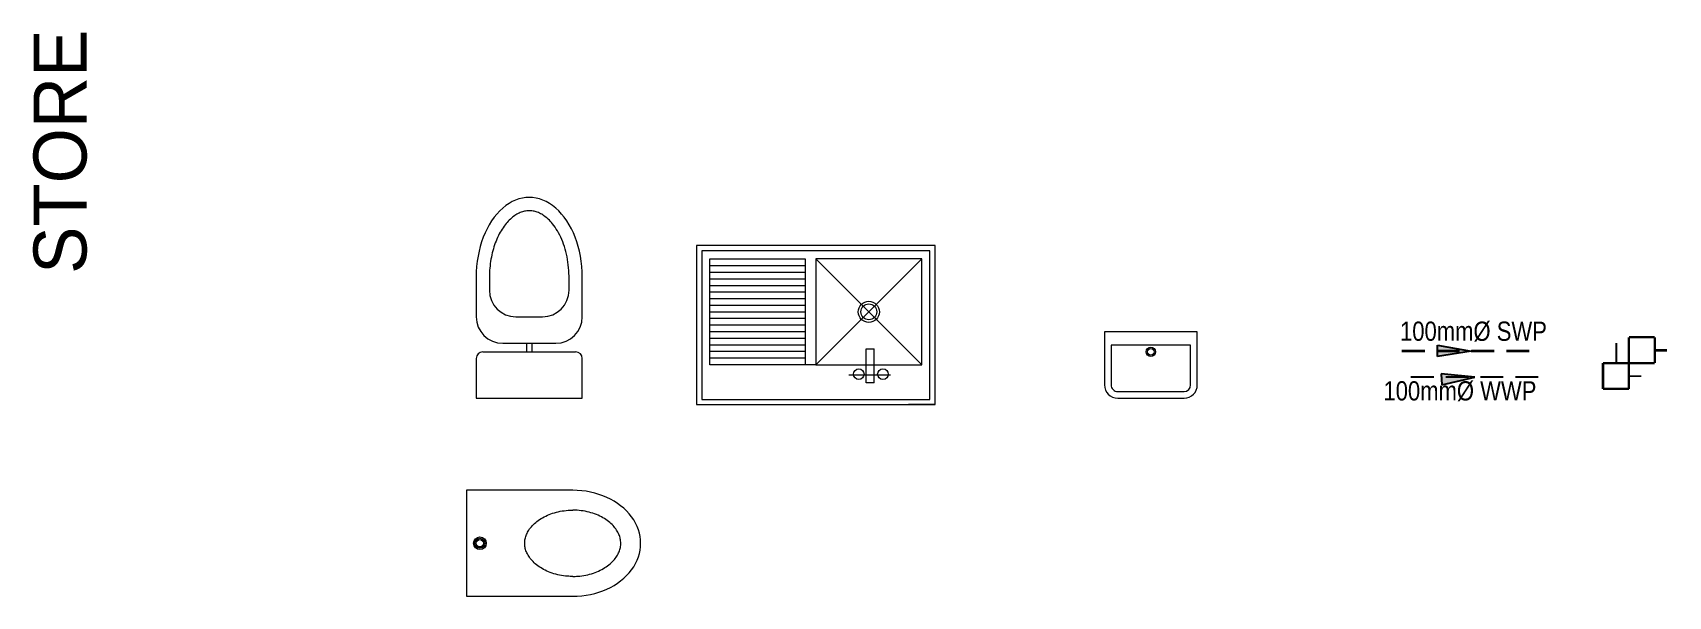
# Model space of a CAD drawing. Header units: millimetres. Extents: x 2043 to 8209, y 6789 to 8915.
import ezdxf

# ---------------------------------------------------------------- set-up
doc = ezdxf.new("R2010")
doc.units = ezdxf.units.MM
doc.layers.add('Fixtures', color=7, linetype='Continuous', lineweight=5)
doc.layers.add('text', color=8, linetype='Continuous', lineweight=5)
for name, color, linetype in [('H', 251, 'Continuous'), ('P', 255, 'Continuous'), ('T', 255, 'Continuous')]:
    doc.layers.add(name, color=color, linetype=linetype)
doc.styles.get("Standard").update_dxf_attribs({"font": 'arial.ttf'})
doc.styles.add('STYLUS', font='stylu.ttf')

# ---------------------------------------------------------------- blocks, each defined once
blk = doc.blocks.new('wc')
for p, q in [((0, 457.6), (0, 307.6)), ((50, 457.6), (50, 407.6)), ((350, 407.6), (350, 457.6)), ((400, 307.6), (400, 457.6)), ((150, 307.6), (250, 307.6)), ((100, 207.6), (300, 207.6)), ((190, 207.6), (190, 175)), ((210, 207.6), (210, 175)), ((0, 150), (0, 0)), ((25, 175), (375, 175)), ((400, 0), (400, 150)), ((0, 0), (400, 0))]:
    blk.add_line(p, q)
for centre, radius, start, end in [((150, 407.6), 100, 180, 270), ((250, 407.6), 100, 270, 0), ((100, 307.6), 100, 180, 270), ((300, 307.6), 100, 270, 0), ((300, 307.6), 100, 270, 0), ((25, 150), 25, 90, 180), ((375, 150), 25, 360, 90)]:
    blk.add_arc(centre, radius, start, end)
blk.add_ellipse((200, 457.6), major_axis=(0, 300), ratio=0.666667, start_param=4.712389, end_param=7.853982)
blk.add_open_spline([(350, 457.6), (350, 465.8), (349.7, 474.1), (348.4, 496.3), (346.8, 510.2), (342.1, 537.3), (339.1, 550.5), (331.7, 575.9), (327.4, 588), (317.7, 610.9), (312.3, 621.6), (300.6, 641.3), (294.4, 650.2), (282.6, 664.6), (277.2, 670.4), (266.3, 680.6), (260.8, 685.1), (249.7, 692.8), (244.1, 696), (233.1, 701.1), (227.7, 703.1), (216.9, 706), (211.6, 706.9), (201, 707.7), (195.7, 707.6), (185.1, 706.4), (179.7, 705.3), (168.9, 701.9), (163.4, 699.7), (152.4, 694), (146.8, 690.5), (135.7, 682.3), (130.2, 677.6), (119.3, 666.8), (114, 660.7), (103.7, 647.4), (98.8, 640.1), (89.4, 624.4), (84.9, 616), (76.7, 598.2), (73, 588.8), (66.2, 569.3), (63.3, 559.1), (58.2, 538.2), (56.1, 527.4), (52.7, 505.5), (51.5, 494.4), (50.3, 474.6), (50, 466.1), (50, 457.6)], degree=3, knots=[4.712389, 4.712389, 4.712389, 4.712389, 4.805294, 4.805294, 4.96378, 4.96378, 5.122267, 5.122267, 5.280753, 5.280753, 5.439239, 5.439239, 5.597725, 5.597725, 5.724795, 5.724795, 5.851866, 5.851866, 5.978936, 5.978936, 6.106006, 6.106006, 6.233076, 6.233076, 6.360146, 6.360146, 6.487216, 6.487216, 6.614287, 6.614287, 6.741357, 6.741357, 6.868427, 6.868427, 6.995497, 6.995497, 7.122567, 7.122567, 7.249638, 7.249638, 7.376708, 7.376708, 7.503778, 7.503778, 7.630848, 7.630848, 7.757918, 7.757918, 7.853982, 7.853982, 7.853982, 7.853982])
blk = doc.blocks.new('sink900')
for p, q in [((0, 600), (0, 0)), ((900, 600), (0, 600)), ((0, 600), (50, 600)), ((0, 600), (100, 600)), ((20, 580), (20, 20)), ((880, 580), (20, 580)), ((880, 20), (880, 580)), ((900, 0), (900, 600)), ((229.9, 518.3), (229.9, 390)), ((229.9, 518.3), (259.9, 518.3)), ((259.9, 518.3), (259.9, 390)), ((450, 450), (50, 50)), ((50, 450), (450, 50)), ((50, 450), (50, 50)), ((450, 450), (50, 450)), ((167.8, 489.3), (325.2, 489.3)), ((450, 50), (450, 450)), ((450, 50), (450, 450)), ((450, 450), (850, 450)), ((490, 50), (490, 450)), ((850, 450), (850, 50)), ((259.9, 390), (229.9, 390)), ((490, 425), (850, 425)), ((490, 400), (850, 400)), ((490, 375), (850, 375)), ((490, 350), (850, 350)), ((490, 325), (850, 325)), ((490, 300), (850, 300)), ((490, 275), (850, 275)), ((850, 250), (490, 250)), ((850, 225), (490, 225)), ((850, 225), (490, 225)), ((850, 200), (490, 200)), ((850, 175), (490, 175)), ((850, 150), (490, 150)), ((850, 125), (490, 125)), ((850, 100), (490, 100)), ((850, 75), (490, 75)), ((0, 0), (900, 0)), ((20, 20), (880, 20)), ((50, 50), (450, 50)), ((850, 50), (490, 50))]:
    blk.add_line(p, q)
for centre, radius in [((196.8, 485.2), 20), ((287.9, 485.2), 20), ((250, 250), 40), ((250, 250), 30)]:
    blk.add_circle(centre, radius)
blk = doc.blocks.new('BASIN350')
for p, q in [((300, 250), (50, 250)), ((0, 200), (0, 0)), ((25, 200), (25, 50)), ((300, 225), (50, 225)), ((325, 50), (325, 200)), ((350, 0), (350, 200)), ((0, 0), (350, 0)), ((25, 50), (325, 50))]:
    blk.add_line(p, q)
for radius in [17.4, 12.4]:
    blk.add_circle((175, 75), radius)
for centre, radius, start, end in [((50, 200), 50, 90, 180), ((300, 200), 50, 0, 90), ((50, 200), 25, 90, 180), ((300, 200), 25, 360, 90)]:
    blk.add_arc(centre, radius, start, end)
blk = doc.blocks.new('bidet')
for p, q in [((0, 400), (0, 0)), ((400, 0), (400, 400)), ((0, 0), (400, 0)), ((0, 0), (200, 0)), ((0, 0), (200, 0))]:
    blk.add_line(p, q)
for radius in [23.9, 18.9, 13.9]:
    blk.add_circle((200, 50), radius)
blk.add_ellipse((200, 400), major_axis=(0, 256.1), ratio=0.780874, start_param=4.712389, end_param=7.853982)
for points in [[(325, 400), (325, 406.4), (324.8, 412.8), (323.5, 429.4), (322.1, 439.5), (318.1, 459.1), (315.6, 468.7), (309.4, 486.9), (305.8, 495.6), (297.7, 512), (293.2, 519.6), (283.7, 533.5), (278.6, 539.8), (268, 551.1), (262.6, 556), (251.5, 564.5), (245.9, 568), (234.8, 573.8), (229.3, 576), (218.3, 579.2), (212.9, 580.3), (202.1, 581.3), (196.7, 581.2), (185.9, 580.1), (180.4, 578.9), (169.4, 575.5), (163.9, 573.2), (152.8, 567.2), (147.2, 563.6), (136.2, 554.9), (130.7, 549.9), (120.2, 538.4), (115.2, 532), (105.7, 517.9), (101.3, 510.1), (93.4, 493.7), (89.8, 484.9), (83.8, 466.5), (81.3, 456.9), (77.5, 437.2), (76.2, 427.1), (75.2, 411.3), (75, 405.6), (75, 400)], [(325, 400), (325, 393.6), (324.8, 387.2), (323.5, 370.6), (322.1, 360.5), (318.1, 340.9), (315.6, 331.3), (309.4, 313.1), (305.8, 304.4), (297.7, 288), (293.2, 280.4), (283.7, 266.5), (278.6, 260.2), (268, 248.9), (262.6, 244), (251.5, 235.5), (245.9, 232), (234.8, 226.2), (229.3, 224), (218.3, 220.8), (212.9, 219.7), (202.1, 218.7), (196.7, 218.8), (185.9, 219.9), (180.4, 221.1), (169.4, 224.5), (163.9, 226.8), (152.8, 232.8), (147.2, 236.4), (136.2, 245.1), (130.7, 250.1), (120.2, 261.6), (115.2, 268), (105.7, 282.1), (101.3, 289.9), (93.4, 306.3), (89.8, 315.1), (83.8, 333.5), (81.3, 343.1), (77.5, 362.8), (76.2, 372.9), (75.2, 388.7), (75, 394.4), (75, 400)]]:
    blk.add_open_spline(points, degree=3, knots=[4.712389, 4.712389, 4.712389, 4.712389, 4.809848, 4.809848, 4.965569, 4.965569, 5.121291, 5.121291, 5.277012, 5.277012, 5.432733, 5.432733, 5.588455, 5.588455, 5.744176, 5.744176, 5.899897, 5.899897, 6.055619, 6.055619, 6.21134, 6.21134, 6.367061, 6.367061, 6.522783, 6.522783, 6.678504, 6.678504, 6.834226, 6.834226, 6.989947, 6.989947, 7.145668, 7.145668, 7.30139, 7.30139, 7.457111, 7.457111, 7.612832, 7.612832, 7.768554, 7.768554, 7.853982, 7.853982, 7.853982, 7.853982])

msp = doc.modelspace()

# ---------------------------------------------------------------- hatches: boundary and pattern name
at = {"layer": 'H', "linetype": 'Continuous'}
for points in [[(7338.7, 7693.1), (7338.7, 7735.5), (7465.3, 7713.9), (7338.7, 7693.1)], [(7354.6, 7586.4), (7351.9, 7628.3), (7479.4, 7615.5), (7354.6, 7586.4)]]:
    msp.add_hatch(color=256, dxfattribs=at).paths.add_polyline_path(points)

# ---------------------------------------------------------------- linework, layer by layer
at = {"layer": 'P'}
for points, const_width in [([(8157.5, 7765.8), (8060, 7765.8)], 9), ([(8060, 7765.8), (8060, 7668.4)], 9), ([(8157.5, 7668.4), (8157.5, 7765.8)], 9), ([(7203.8, 7713.9), (7291.1, 7713.9)], 9), ([(7335.2, 7713.9), (7422.5, 7713.9)], 9), ([(7466.1, 7713.9), (7553.5, 7713.9)], 9), ([(7597.6, 7713.9), (7684.9, 7713.9)], 9), ([(8012.4, 7668.4), (8012.4, 7744.6)], 7.4), ([(8157.5, 7716.4), (8204.2, 7716.4)], 9), ([(8060, 7668.4), (7962.6, 7668.4)], 9), ([(7962.6, 7668.4), (7962.6, 7570.9)], 9), ([(8060, 7570.9), (8060, 7668.4)], 9), ([(8060, 7668.4), (8157.5, 7668.4)], 9), ([(7237.7, 7616.4), (7325, 7616.4)], 7.4), ([(7369.1, 7616.4), (7456.4, 7616.4)], 7.4), ([(7500.1, 7616.4), (7587.4, 7616.4)], 7.4), ([(7631.5, 7616.4), (7718.8, 7616.4)], 7.4), ([(8060, 7619), (8106.8, 7619)], 7.4), ([(7962.6, 7570.9), (8060, 7570.9)], 9)]:
    msp.add_lwpolyline(points, dxfattribs=dict(at, const_width=const_width))
for points in [[(7338.7, 7735.5), (7465.3, 7713.9)], [(7338.7, 7693.1), (7338.7, 7735.5)], [(7465.3, 7713.9), (7338.7, 7693.1)], [(7479.4, 7615.5), (7351.9, 7628.3)], [(7351.9, 7628.3), (7354.6, 7586.4)], [(7354.6, 7586.4), (7479.4, 7615.5)]]:
    msp.add_lwpolyline(points, dxfattribs=at)

# ---------------------------------------------------------------- block references
at = {"layer": 'Fixtures'}
msp.add_blockref('wc', (3714.4, 7535.5), dxfattribs=at)
for name, p, rotation in [('sink900', (5444.7, 8111.6), 180.0000000000003), ('BASIN350', (6433, 7786), 180), ('bidet', (3678.4, 7188.6), 270)]:
    msp.add_blockref(name, p, dxfattribs=dict(at, rotation=rotation))

# ---------------------------------------------------------------- texts
at = {"layer": 'T', "char_height": 72.5, "attachment_point": 7}
for s, insert in [('{\\fArial Narrow|b0|i0|c0|p18;100mmØ SWP}', (7197.3, 7749.7)), ('{\\fArial Narrow|b0|i0|c0|p18;100mmØ WWP}', (7134.8, 7524.7))]:
    msp.add_mtext(s, dxfattribs=dict(at, insert=insert))
at = {"layer": 'text', "lineweight": 25, "style": 'STYLUS'}
msp.add_text('STORE ', height=200, rotation=90, dxfattribs=at).set_placement((2245.5, 8004.9))

doc.saveas('drawing.dxf')
